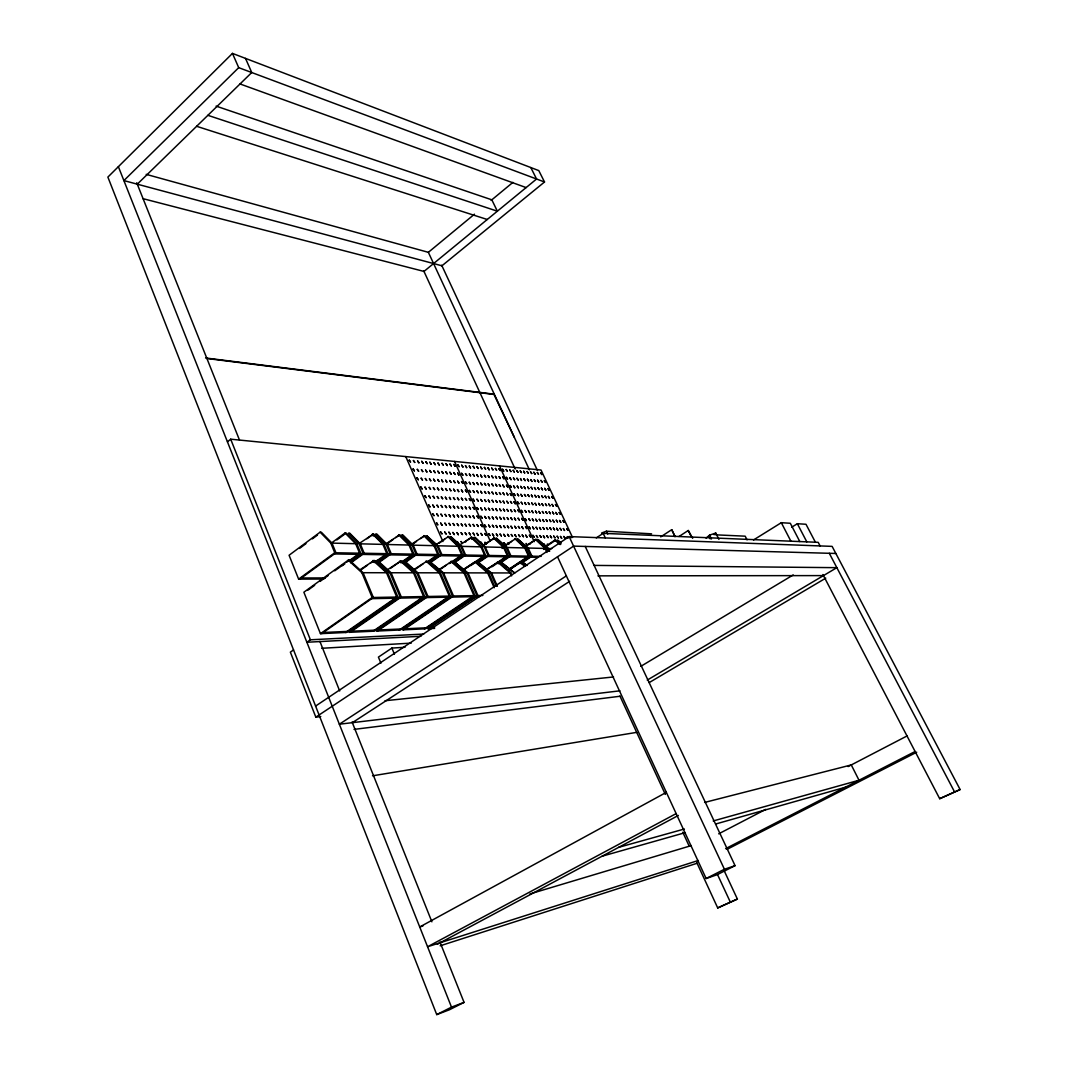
<?xml version="1.0" encoding="UTF-8"?>
<svg xmlns="http://www.w3.org/2000/svg" width="1068" height="1068" viewBox="0 0 1068 1068"><rect width="100%" height="100%" fill="white"/><g stroke="black" fill="none" stroke-linecap="round" stroke-linejoin="round"><path stroke-width="1.5" d="M482.269 544.146L481 542.103L481.788 544.133M706.041 538.098L709.566 535.161L715.747 533.039L718.924 539.38M714.145 534.761L715.747 533.039M544.52 181.987L238.711 67.658L123.888 180.585L441.938 265.798L544.52 181.987L538.793 170.6L232.464 53.4L107.881 177.088L436.732 1014.6L449.388 1009.794L464.059 1002.385L439.936 941.963M137.291 184.177L251.741 72.531L245.52 58.393M146.209 174.364L428.361 252.328L474.472 214.187M491.12 200.41L512.894 182.388M227.444 441.845L230.688 439.188L541.035 470.027L572.568 537.498M514.309 437.293L493.977 394.452L206.885 358.501M299.854 579.11L335.953 552.783L331.988 543.118L321.321 532.211L320.12 532.171L289.081 555.253L298.626 579.123L323.791 579.03M299.521 548.418L305.942 543.652M312.35 538.886L317.476 535.068M331.761 542.784L345.057 532.999L346.232 533.039L356.805 543.732L360.757 553.211L350.157 560.86M336.861 539.927L344.884 534.027M298.626 579.123L334.751 552.757L360.757 553.211M359.235 543.479L373.52 533.96L384.013 544.413L387.924 553.691L377.431 561.167M366.898 538.753L373.52 533.96M373.092 535.949L376.844 534.067L387.324 544.506L391.248 553.745L378.913 562.516M321.668 633.604L373.359 597.506L363.067 572.702L349.436 560.193L348.235 560.179L303.873 592.219L320.453 633.658L346.673 632.443L397.883 597.039L387.644 572.742L374.134 560.486L359.716 569.938M307.984 590.123L314.673 585.291M320.026 581.433L328.05 575.639M334.725 570.806L342.748 565.025M346.766 562.128L349.436 560.193M342.321 565.653L344.937 563.77M348.862 560.94L359.596 553.197L355.644 543.705L345.057 532.999M351.145 561.848L363.067 553.251L387.924 553.691M350.891 562.876L364.215 553.277L360.276 543.826L349.703 533.159L348.542 533.119L359.115 543.799L363.067 553.251M385.548 544.146L399.646 534.828L410.045 545.067L413.93 554.145L401.795 562.689M387.844 543.292L393.091 539.527M395.707 537.645L399.646 534.828M360.81 569.992L367.472 565.239M370.142 563.33L374.134 560.486M373.773 562.409L377.578 560.526L391.075 572.755L401.301 596.985L350.157 632.283M374.467 562.476L386.816 553.665L382.905 544.386L372.412 533.92M374.935 562.409L377.578 560.526M378.339 562.128L390.14 553.731L413.93 554.145M411.487 544.266L424.677 535.669L434.983 545.695L438.841 554.572L428.161 562.022M412.475 544.32L416.533 541.436M420.605 538.552L424.677 535.669M386.536 570.352L401.181 560.793L414.571 572.795L424.717 596.545L374.054 631.188L348.996 632.336L400.166 596.999L424.717 596.545M390.314 568.47L399.819 561.755M400.647 562.743L412.875 554.118L408.977 545.04L398.578 534.788M403.931 562.716L416.053 554.172L438.841 554.572M404.906 562.783L417.107 554.199L413.223 545.147L402.836 534.934L401.768 534.894L412.155 545.121L416.053 554.172M435.664 544.88L448.68 536.47L458.893 546.295L462.724 554.986L451.737 562.569M439.282 543.065L444.648 539.287M293.54 649.918L290.363 652.148L315.821 717.135L320.774 716.575M423.716 634.058L310.401 639.799L306.876 642.255L420.912 636.288M320.453 633.658L372.171 597.519L397.883 597.039M413.943 569.511L427.053 561.101L440.323 572.835L450.389 596.064L400.273 629.973L376.283 631.081L426.906 596.505L450.389 596.064M414.958 569.551L423.021 563.917M427.053 562.075L437.827 554.559L433.955 545.668L423.649 535.629M430.204 562.035L440.87 554.612L462.724 554.986M431.125 562.115L441.885 554.626L438.027 545.775L426.719 535.736L437.012 545.748L440.87 554.612M458.866 545.481L471.722 537.231L481.828 546.869L485.633 555.387L470.681 565.613M471.722 537.231L465.034 541.743L465.728 541.943M471.562 539.166L475.153 537.351L485.246 546.949L489.037 555.453L479.465 561.982M345.498 632.51L396.735 597.065L386.496 572.742L372.986 560.473M438.494 569.898L451.831 561.394L464.967 572.875L474.953 595.61L425.384 628.812L402.409 629.88L452.472 596.024L474.953 595.61M439.856 569.658L446.517 565.065M449.174 563.223L451.831 561.394M449.321 563.557L461.736 554.973L457.918 546.269L447.706 536.43M453.686 562.596L464.66 555.026L485.633 555.387M455.956 561.715L465.635 555.04L461.803 546.362L450.643 536.536L460.842 546.349L464.66 555.026M482.549 545.534L494.444 537.992L504.456 547.43L508.221 555.787L498.823 562.155M483.938 545.227L494.444 537.992M372.946 631.241L423.622 596.558L413.476 572.795L400.073 560.78M462.417 570.005L475.58 561.661L488.583 572.915L494.524 586.265M462.965 570.232L484.698 555.373L480.894 546.843L470.774 537.204M463.352 570.032L475.58 561.661M377.404 631.028L427.988 596.478L417.855 572.795L404.478 560.834L403.384 560.82L416.76 572.795L426.906 596.505M478.611 561.915L488.103 555.44L508.221 555.787M503.949 546.095L515.697 538.699L525.616 547.964L529.341 556.161L508.582 570.098M506.165 545.201L511.612 541.489M502.08 548.418L503.562 547.417L507.327 555.774L488.503 568.523M486.714 569.191L498.369 561.928L511.238 572.955L490.506 572.915L477.516 561.688L491.467 572.915L497.394 586.239M492.094 566.707L496.126 563.971M399.205 630.027L449.334 596.091L439.268 572.835L425.999 561.087M498.142 563.784L510.01 555.814L529.341 556.161M501.439 562.235L510.904 555.827L507.153 547.497L496.246 538.058L506.259 547.484L510.01 555.814M524.548 546.642L536.149 539.393L545.962 548.471L547.203 551.155M525.363 546.669L536.149 539.393M403.477 629.826L453.513 596.011L443.46 572.835L429.162 561.127L442.419 572.835L452.472 596.024M509.089 569.164L528.486 556.134L524.748 547.951L514.829 538.673M405.039 647.275L391.876 648.076L378.419 657.114L380.929 663.215M508.955 569.551L519.929 562.182L525.456 566.12M509.836 569.564L520.824 562.195M545.708 546.269L555.026 540.021L560.7 544.506M520.009 563.61L531.063 556.188L541.156 556.361M546.509 546.309L555.841 540.048M522.199 562.716L531.931 556.201L528.206 548.031L517.433 538.766L527.338 548.004L531.063 556.188M424.37 628.865L473.952 595.624L463.966 572.875L450.829 561.381M543.692 549.419L545.134 548.458L546.99 552.476M482.843 595.463L476.942 595.57L427.44 628.718L434.623 628.385M428.455 628.665L477.943 595.557L467.971 572.875L453.86 561.408L466.97 572.875L476.942 595.57M547.016 549.499L548.458 548.538L549.686 551.208M315.581 706.068L569.151 536.59L832.119 546.375L960.119 789.546L939.693 798.704L822.921 574.531M315.821 717.135L573.596 546.122L835.857 553.478M596.278 537.898L603.166 533.359L818.195 542.33L820.077 545.922M566.347 575.879L339.357 724.211L619.934 690.822M660.718 536.87L671.732 529.675L675.003 536.35M352.347 722.676L569.685 581.299M679.008 536.496L688.259 530.489L692.665 538.325M753.514 539.967L781.309 522.693L790.307 523.267L799.812 541.569M791.722 527.191L797.355 523.721L805.993 524.268L815.391 542.21M640.8 666.352L793.217 574.931M647.261 680.102L836.845 567.669L594.128 565.399M649.211 682.586L825.764 578.148M666.339 792.363L419.724 926.971L422.901 926.009M676.151 813.602L427.56 946.755L698.272 860.501M437.359 944.259L678.34 815.458M718.684 833.828L765.769 809.357M848.166 766.557L907.012 735.972M725.639 848.633L915.102 751.498M727.041 849.34L916.704 752.206M436.732 1014.6L451.497 1007.137L464.059 1002.385M557.523 556.775L706.135 878.51L724.424 869.259L735.064 865.667L585.224 546.442M735.064 865.667L716.922 874.812L706.135 878.51M696.75 862.517L717.696 907.92L737.387 899.056L724.011 870.38M939.693 798.704L960.119 789.546M737.387 899.056L717.696 907.92M601.591 533.012L606.41 531.21L651.587 533.84M440.149 945.807L697.084 863.264M529.902 893.943L691.316 845.589M602.112 856.202L685.322 832.613M715.72 824.002L845.335 787.263M618.679 847.338L684.374 829.008M713.21 820.958L859.019 780.254L851.276 764.928L704.6 802.442M372.532 775.809L636.688 732.368M354.029 729.391L620.014 696.256M385.001 700.741L613.539 676.952M321.722 648.289L411.247 643.123M323.257 632.496L347.073 631.415M351.719 631.215L374.494 630.173M378.953 629.973L400.74 628.985M405.012 628.785L425.878 627.837M429.963 627.65L434.596 627.45M371.717 598.654L395.107 598.2M399.672 598.107L422.007 597.666M426.372 597.586L447.746 597.172M451.924 597.092L472.363 596.692M476.368 596.611L479.625 596.545M597.933 575.852L823.481 575.599M301.403 577.988L325.326 577.935M348.235 560.179L361.865 572.702L387.644 572.742M376.43 560.513L389.94 572.755L414.571 572.795M416.76 572.795L440.323 572.835M442.419 572.835L464.967 572.875M466.97 572.875L488.583 572.915M334.364 553.945L358.02 554.332M362.639 554.412L385.254 554.786M389.686 554.853L411.327 555.213M415.559 555.28L436.291 555.627M440.35 555.694L460.228 556.014M464.126 556.081L483.203 556.401M487.542 556.468L505.845 556.775M509.436 556.828L527.018 557.122M530.462 557.176L538.152 557.309M320.12 532.171L330.773 543.078L356.805 543.732M359.115 543.799L384.013 544.413M375.736 534.027L386.216 544.48L410.045 545.067M412.155 545.121L434.983 545.695M437.012 545.748L458.893 546.295M460.842 546.349L481.828 546.869M474.219 537.324L484.311 546.936L504.456 547.43M506.259 547.484L525.616 547.964M527.338 548.004L545.962 548.471M548.458 548.538L537.818 539.447L547.63 548.511L551.715 548.618M715.774 534.841L745.197 536.176L747.053 539.847M205.577 357.98L494.297 394.212M142.912 198.635L423.983 271.432L536.563 179.01L530.823 167.556M196.619 126.291L487.248 219.487M207.873 115.317L497.354 211.197L491.827 199.823L216.11 106.119M240.033 83.958L526.124 187.581M527.018 545.481L526.083 543.425L527.325 545.214M527.312 565.453L522.612 562.222L526.431 565.453M519.929 562.182L524.562 566.12M497.434 561.928L510.317 572.955L511.625 575.866M474.619 561.661L487.622 572.915L494.217 587.76M560.673 542.357L557.443 540.101L561.087 543.438M555.026 540.021L559.899 544.48M535.308 539.353L545.134 548.458M493.536 537.965L503.562 547.417M457.598 543.292C459.921 543.972 455.502 539.287 457.424 543.051M530.235 543.812L529.701 544.266M570.846 536.83L571.46 537.711M485.513 544.066L485.005 542.184L486.194 544.079M567.629 538.072L567.175 536.59L568.269 537.858M829.302 553.291L954.338 791.495M797.355 523.721L806.807 541.863M781.309 522.693L790.894 541.196M547.564 545.321L547.377 544.012L548.405 545.347M508.021 544.199L507.847 542.851L508.915 544.226M709.566 535.161L711.475 538.98M708.858 536.323L710.127 538.859M688.259 530.489L691.503 537.044M674.989 536.723L671.732 529.675M606.41 531.21L607.772 534.053M603.166 533.359L605.342 537.938M569.151 536.59L724.424 869.259M441.671 265.211L537.431 470.454M428.361 252.328L529.434 469.827M717.536 874.599L730.178 901.779M423.702 270.818L515.176 469.066M619.934 696.056L665.324 794.418M682.786 832.252L689.06 845.869M547.63 548.511L548.859 551.195M499.49 465.902L534.2 541.65M454.554 461.443L489.985 540.515M484.311 546.936L488.103 555.44M490.506 572.915L496.446 586.252M232.464 53.4L238.711 67.658M405.773 456.597L442.913 541.569M386.216 544.48L390.14 553.731M389.94 572.755L400.166 596.999M361.865 572.702L372.171 597.519M391.876 648.076L394.426 654.203M330.773 543.078L334.751 552.757M136.731 182.775L239.446 439.963M319.893 641.387L339.691 690.969M352.066 721.955L431.886 921.817M230.688 439.188L310.401 639.799M118.374 166.675L451.497 1007.137M567.896 530.329L566.707 528.633L567.896 530.329M565.052 538.192L563.851 536.47L565.052 538.192M563.343 528.58L564.518 530.449L563.343 528.58M564.131 522.265L562.943 520.57L564.131 522.265M560.46 536.443L561.648 538.339L560.46 536.443M561.261 530.048L560.059 528.326L561.261 530.048M559.565 520.49L560.753 522.359L559.565 520.49M558.337 537.952L557.136 536.229L558.337 537.952M560.366 514.242L559.191 512.533L560.366 514.242M556.655 528.273L557.843 530.155L556.655 528.273M557.483 521.932L556.281 520.223L557.483 521.932M554.532 529.755L553.331 528.033L554.532 529.755M555.814 512.44L556.989 514.295L555.814 512.44M556.628 506.232L555.453 504.537L556.628 506.232M554.959 537.831L553.745 536.096L554.959 537.831M551.542 537.711L550.34 535.976L551.542 537.711M552.877 520.143L554.065 522.012L552.877 520.143M553.718 513.855L552.53 512.133L553.718 513.855M550.754 521.584L549.553 519.862L550.754 521.584M552.076 504.403L553.251 506.259L552.076 504.403M552.904 498.262L551.729 496.567L552.904 498.262M551.141 529.608L549.94 527.872L551.141 529.608M547.737 529.461L546.522 527.726L547.737 529.461M549.967 505.791L548.778 504.083L549.967 505.791M548.111 537.591L546.896 535.842L548.111 537.591M550.354 513.655L549.166 511.932L550.354 513.655M548.338 496.406L549.513 498.262L548.338 496.406M546.976 513.454L545.775 511.732L546.976 513.454M549.206 490.319L548.018 488.623L549.206 490.319M545.04 545.708L543.812 543.946L545.04 545.708M547.35 521.424L546.149 519.689L547.35 521.424M546.229 497.768L545.04 496.073L546.229 497.768M543.385 535.816L544.587 537.738L543.385 535.816M544.293 529.314L543.078 527.565L544.293 529.314M546.602 505.578L545.414 503.856L546.602 505.578M545.508 482.402L544.333 480.72L545.508 482.402M542.664 519.609L543.866 521.504L542.664 519.609M541.182 537.351L539.954 535.589L541.182 537.351M543.572 513.254L542.37 511.532L543.572 513.254M545.868 490.052L544.68 488.356L545.868 490.052M542.504 489.785L541.329 488.076L542.504 489.785M539.554 527.512L540.768 529.421L539.554 527.512M540.488 521.064L539.273 519.328L540.488 521.064M541.957 503.722L543.145 505.605L541.957 503.722M542.864 497.528L541.663 495.819L542.864 497.528M536.403 535.562L537.618 537.484L536.403 535.562M541.823 474.526L540.648 472.83L541.823 474.526M537.351 529.02L536.123 527.258L537.351 529.02M538.886 511.412L540.074 513.308L538.886 511.412M539.807 505.124L538.606 503.402L539.807 505.124M542.157 482.109L540.982 480.413L542.157 482.109M534.16 537.097L532.932 535.322L534.16 537.097M535.749 519.235L536.95 521.144L535.749 519.235M538.219 495.659L539.393 497.528L538.219 495.659M536.697 512.854L535.482 511.118L536.697 512.854M539.126 489.504L537.938 487.796L539.126 489.504M535.108 503.268L536.296 505.151L535.108 503.268M533.533 520.717L532.318 518.955L533.533 520.717M536.043 497.021L534.854 495.298L536.043 497.021M537.564 480.213L538.726 482.055L537.564 480.213M538.472 474.205L537.297 472.51L538.472 474.205M533.84 528.86L532.625 527.098L533.84 528.86M530.315 528.713L529.087 526.938L530.315 528.713M531.944 510.998L533.146 512.907L532.011 510.904M532.919 504.67L531.704 502.935L532.919 504.67M534.481 487.609L535.655 489.478L534.481 487.609M535.415 481.521L534.227 479.812L535.415 481.521M530.609 536.977L529.381 535.188L530.609 536.977M531.357 495.138L532.531 497.021L531.41 495.045M529.728 512.453L528.513 510.691L529.728 512.453M532.305 488.957L531.116 487.235L532.305 488.957M533.866 472.27L535.041 474.125L533.866 472.27M530.022 520.53L528.793 518.781L530.022 520.53M529.154 496.513L527.939 494.791L529.154 496.513M530.769 479.599L531.944 481.454L530.769 479.599M531.717 473.565L530.529 471.856L531.717 473.565M525.75 535.161L526.965 537.111L525.75 535.161M526.764 528.553L525.523 526.778L526.764 528.553M529.434 504.443L528.219 502.694L529.434 504.443M528.58 480.92L527.392 479.198L528.58 480.92M523.453 536.71L522.199 534.921L523.453 536.71M525.202 518.688L526.404 520.61L525.202 518.688M526.204 512.24L524.989 510.491L526.204 512.24M528.86 488.677L527.672 486.955L528.86 488.677M521.892 526.724L523.106 528.66L521.892 526.724M522.919 520.169L521.691 518.407L522.919 520.169M524.668 502.561L525.856 504.47L524.668 502.561M525.67 496.26L524.455 494.524L525.67 496.26M528.3 473.231L527.125 471.522L528.3 473.231M519.582 528.246L518.34 526.457L519.582 528.246M521.384 510.37L522.586 512.293L521.384 510.37M524.134 486.768L525.322 488.65L524.134 486.768M522.412 503.976L521.197 502.227L522.412 503.976M525.136 480.613L523.934 478.891L525.136 480.613M519.836 536.59L518.581 534.788L519.836 536.59M519.101 511.826L517.873 510.063L519.101 511.826M520.89 494.351L522.092 496.26L520.89 494.351M523.627 471.282L524.802 473.151L523.68 471.202M521.905 488.116L520.703 486.381L521.905 488.116M519.342 519.996L518.114 518.22L519.342 519.996M518.634 495.752L517.419 494.003L518.634 495.752M520.41 478.678L521.584 480.547L520.557 478.557M514.869 534.761L516.111 536.723L514.869 534.761M521.424 472.577L520.223 470.868L521.424 472.577M515.964 528.086L514.709 526.297L515.964 528.086M518.861 503.749L517.646 501.987L518.861 503.749M518.167 479.999L516.965 478.264L518.167 479.999M512.52 536.323L511.265 534.521L512.52 536.323M514.442 518.127L515.657 520.076L514.442 518.127M515.51 511.612L514.282 509.836L515.51 511.612M518.394 487.836L517.192 486.087L518.394 487.836M510.998 526.23L512.226 528.193L510.998 526.23M512.106 519.622L510.864 517.833L512.106 519.622M514.015 501.84L515.217 503.762L514.015 501.84M515.083 495.485L513.855 493.736L515.083 495.485M517.94 472.243L516.738 470.521L517.94 472.243M508.635 527.766L507.38 525.963L508.635 527.766M510.597 509.716L511.826 511.665L510.597 509.716M511.706 503.268L510.477 501.506L511.706 503.268M513.588 485.9L514.789 487.796L513.588 485.9M514.656 479.692L513.441 477.957L514.656 479.692M508.822 536.203L507.567 534.387L508.822 536.203M510.224 493.563L511.425 495.472L510.224 493.563M508.261 511.185L507.02 509.409L508.261 511.185M511.305 487.262L510.09 485.513L511.305 487.262M513.187 470.28L514.362 472.163L513.187 470.28M505.284 544.613L504.003 542.784L505.284 544.613M508.448 519.435L507.207 517.646L508.448 519.435M509.836 477.73L511.038 479.625L509.836 477.73M507.901 494.965L506.673 493.189L507.901 494.965M503.776 534.347L505.031 536.336L503.776 534.347M510.918 471.575L509.716 469.84L510.918 471.575M504.937 527.619L503.682 525.803L504.937 527.619M508.088 503.028L506.846 501.252L508.088 503.028M507.554 479.065L506.339 477.316L507.554 479.065M501.359 535.936L500.091 534.107L501.359 535.936M503.455 517.553L504.683 519.515L503.522 517.446M504.603 510.971L503.362 509.182L504.603 510.971M507.727 486.968L506.499 485.219L507.727 486.968M499.891 525.736L501.132 527.726L499.944 525.63M501.066 519.061L499.811 517.259L501.066 519.061M503.135 501.106L504.363 503.055L503.135 501.106M504.283 494.698L503.041 492.922L504.283 494.698M507.38 471.242L506.165 469.506L507.38 471.242M500.772 502.547L499.53 500.759L500.772 502.547M502.828 485.005L504.043 486.928L502.828 485.005M503.962 478.744L502.748 476.995L503.962 478.744M497.595 535.802L496.313 533.96L497.595 535.802M500.919 510.758L499.664 508.969L500.919 510.758M500.491 486.381L499.263 484.618L500.491 486.381M502.534 469.252L503.722 471.148L502.534 469.252M496.126 525.563L497.381 527.565L496.193 525.469M497.341 518.874L496.073 517.059L497.341 518.874M500.638 494.431L499.397 492.642L500.638 494.431M500.211 470.561L498.996 468.812L500.211 470.561M492.455 533.933L493.71 535.936L492.455 533.933M495.886 508.835L497.127 510.811L495.952 508.742M493.683 527.125L492.415 525.296L493.683 527.125M497.087 502.307L495.832 500.518L497.087 502.307M500.358 478.437L499.13 476.675L500.358 478.437M492.255 516.965L493.496 518.941L492.255 516.965M489.972 535.522L488.69 533.68L489.972 535.522M493.469 510.33L492.214 508.515L493.469 510.33M495.659 492.468L496.874 494.417L495.659 492.468M496.834 486.087L495.605 484.311L496.834 486.087M493.269 493.883L492.014 492.094L493.269 493.883M495.432 476.435L496.633 478.357L495.485 476.341M496.593 470.214L495.378 468.465L496.593 470.214M489.892 526.965L488.61 525.122L489.892 526.965M493.363 502.067L492.121 500.265L493.363 502.067M493.056 477.796L491.827 476.021L493.056 477.796M488.463 516.765L489.718 518.754L488.463 516.765M486.127 535.388L484.832 533.533L486.127 535.388M489.718 510.103L488.45 508.288L489.718 510.103M493.162 485.793L491.921 484.018L493.162 485.793M484.712 525.056L485.967 527.071L484.779 524.949M485.993 518.3L484.712 516.458L485.993 518.3M488.303 500.104L489.544 502.08L488.303 500.104M489.544 493.616L488.29 491.814L489.544 493.616M492.962 469.867L491.734 468.104L492.962 469.867M482.202 526.631L480.92 524.775L482.202 526.631M488.156 483.804L489.371 485.753L488.156 483.804M485.86 501.559L484.605 499.757L485.86 501.559M489.371 477.463L488.143 475.687L489.371 477.463M482.255 535.255L480.96 533.399L482.255 535.255M485.927 509.89L484.658 508.061L485.927 509.89M485.726 485.192L484.485 483.404L485.726 485.192M487.996 467.851L489.211 469.773L487.996 467.851M482.162 518.1L480.88 516.258L482.162 518.1M485.793 493.336L484.538 491.534L485.793 493.336M485.606 469.172L484.365 467.397L485.606 469.172M476.982 533.359L478.25 535.388L476.982 533.359M480.774 507.927L482.028 509.93L480.774 507.927M478.317 526.457L477.036 524.602L478.317 526.457M482.069 501.319L480.8 499.49L482.069 501.319M485.673 477.142L484.431 475.353L485.673 477.142M474.419 534.975L473.111 533.106L474.419 534.975M478.277 509.436L476.995 507.607L478.277 509.436M480.693 491.347L481.935 493.323L480.76 491.253M481.975 484.885L480.72 483.096L481.975 484.885M478.29 517.9L477.009 516.058L478.29 517.9M478.224 492.775L476.955 490.96L478.224 492.775M480.627 475.113L481.842 477.062L480.627 475.113M481.895 468.812L480.653 467.036L481.895 468.812M474.419 526.297L473.124 524.428L474.419 526.297M478.25 501.066L476.982 499.237L478.25 501.066M470.454 534.841L469.146 532.959L470.454 534.841M473.057 515.951L474.312 517.98L473.057 515.951M474.406 509.209L473.124 507.367L474.406 509.209M478.197 484.592L476.942 482.776L478.197 484.592M470.494 517.499L469.199 515.644L470.494 517.499M473.057 499.076L474.312 501.079L473.057 499.076M476.862 474.779L478.09 476.728L476.929 474.686M474.406 492.495L473.137 490.679L474.406 492.495M478.157 468.465L476.915 466.676L478.157 468.465M470.481 526.124L469.172 524.255L470.481 526.124M470.534 500.558L469.252 498.716L470.534 500.558M473.071 482.562L474.312 484.538L473.071 482.562M474.392 476.141L473.137 474.352L474.392 476.141M466.476 534.694L465.154 532.812L466.476 534.694M470.507 508.982L469.226 507.14L470.507 508.982M462.391 543.425L461.069 541.516L462.391 543.425M465.141 524.174L466.422 526.23L465.141 524.174M466.556 517.299L465.261 515.443L466.556 517.299M470.547 492.214L469.279 490.386L470.547 492.214M474.392 468.104L473.137 466.315L474.392 468.104M462.524 525.776L461.216 523.894L462.524 525.776M465.234 507.006L466.502 509.022L465.301 506.899M469.239 482.255L470.481 484.231L469.239 482.255M466.636 500.291L465.354 498.449L466.636 500.291M470.587 475.807L469.333 474.005L470.587 475.807M462.457 534.547L461.136 532.665L462.457 534.547M469.279 466.035L470.507 467.998L469.279 466.035M466.716 483.657L465.448 481.842L466.716 483.657M462.577 517.099L461.283 515.23L462.577 517.099M466.676 491.934L465.394 490.105L466.676 491.934M457.024 532.612L458.319 534.694L457.024 532.612M458.506 525.603L457.184 523.721L458.506 525.603M461.283 506.766L462.551 508.795L461.283 506.766M462.711 500.038L461.416 498.182L462.711 500.038M466.743 475.474L465.488 473.658L466.743 475.474M458.666 508.288L457.371 506.419L458.666 508.288M461.416 489.905L462.671 491.907L461.416 489.905M465.461 465.675L466.689 467.637L465.461 465.675M462.831 483.35L461.55 481.521L462.831 483.35M458.586 516.899L457.278 515.016L458.586 516.899M452.939 532.465L454.247 534.547L452.939 532.465M462.951 467.01L461.683 465.207L462.951 467.01M454.447 525.429L453.139 523.534L454.447 525.429M458.759 499.771L457.464 497.915L458.759 499.771M462.885 475.14L461.616 473.311L462.885 475.14M450.242 534.12L448.907 532.198L450.242 534.12M453.179 514.909L454.461 516.965L453.179 514.909M454.661 508.061L453.366 506.179L454.661 508.061M457.478 489.611L458.746 491.627L457.478 489.611M458.92 483.03L457.638 481.187L458.92 483.03M454.875 491.066L453.593 489.211L454.875 491.066M457.665 473.057L458.906 475.046L457.665 473.057M459.08 466.649L457.812 464.834L459.08 466.649M450.376 525.256L449.054 523.347L450.376 525.256M454.768 499.517L453.473 497.648L454.768 499.517M455.088 474.446L453.807 472.617L455.088 474.446M446.104 533.973L444.769 532.051L446.104 533.973M449.121 514.696L450.402 516.765L449.121 514.696M450.629 507.821L449.321 505.938L450.629 507.821M454.981 482.709L453.7 480.867L454.981 482.709M446.424 516.285L445.102 514.375L446.424 516.285M449.388 497.488L450.669 499.517L449.468 497.381M450.896 490.773L449.601 488.917L450.896 490.773M455.182 466.275L453.913 464.446L455.182 466.275M446.264 525.069L444.942 523.16L446.264 525.069M451.137 474.099L449.868 472.256L451.137 474.099M441.952 533.826L440.603 531.891L441.952 533.826M446.571 507.58L445.263 505.698L446.571 507.58M451.016 482.389L449.735 480.547L451.016 482.389M440.724 523.093L442.019 525.176L440.724 523.093M442.312 516.071L440.977 514.162L442.312 516.071M445.343 497.207L446.624 499.25L445.343 497.207M446.878 490.479L445.583 488.61L446.878 490.479M451.27 465.902L449.988 464.073L451.27 465.902M442.659 498.716L441.351 496.834L442.659 498.716M445.663 480.306L446.931 482.336L445.73 480.213M447.172 473.751L445.89 471.909L447.172 473.751M442.486 507.34L441.164 505.444L442.486 507.34M436.545 522.906L437.853 525.002L436.625 522.799M438.16 515.857L436.839 513.948L438.16 515.857M442.833 490.185L441.538 488.316L442.833 490.185M447.318 465.528L446.037 463.686L447.318 465.528M441.631 479.986L442.9 482.015L441.711 479.879M438.561 498.449L437.253 496.553L438.561 498.449M443.18 473.404L441.885 471.549L443.18 473.404M438.361 507.1L437.052 505.204L438.361 507.1M438.961 481.414L437.653 479.545L438.961 481.414M433.995 515.644L432.66 513.721L433.995 515.644M438.761 489.878L437.453 488.009L438.761 489.878M443.34 465.154L442.059 463.312L443.34 465.154M432.82 505.057L434.115 507.14L432.82 505.057M434.449 498.169L433.127 496.273L434.449 498.169M439.148 473.044L437.853 471.188L439.148 473.044M434.876 481.094L433.581 479.212L434.876 481.094M437.987 463.018L439.242 465.021L437.987 463.018M434.663 489.585L433.354 487.702L434.663 489.585M428.628 504.804L429.937 506.899L428.628 504.804M430.284 497.902L428.962 495.993L430.284 497.902M435.103 472.683L433.795 470.828L435.103 472.683M430.778 480.76L429.469 478.878L430.778 480.76M433.942 462.631L435.21 464.647L433.942 462.631M430.537 489.277L429.216 487.382L430.537 489.277M426.105 497.621L424.784 495.712L426.105 497.621M431.018 472.336L429.71 470.454L431.018 472.336M424.984 487.182L426.266 489.251L425.051 487.075M426.639 480.426L425.331 478.531L426.639 480.426M429.883 462.23L431.152 464.26L429.883 462.23M427.173 463.605L425.865 461.736L427.173 463.605M426.906 471.963L425.598 470.094L426.906 471.963M420.779 486.861L422.074 488.944L420.779 486.861M422.474 480.093L421.166 478.197L422.474 480.093M423.048 463.218L421.753 461.336L423.048 463.218M422.768 471.602L421.459 469.72L422.768 471.602M418.282 479.746L416.961 477.85L418.282 479.746M418.91 462.818L417.601 460.935L418.91 462.818M418.603 471.242L417.281 469.346L418.603 471.242M414.731 462.431L413.423 460.535L414.731 462.431M414.397 470.868L413.076 468.972L414.397 470.868M410.526 462.03L409.218 460.134L410.526 462.03M514.616 572.955L500.825 561.968L514.616 572.955"/></g></svg>
